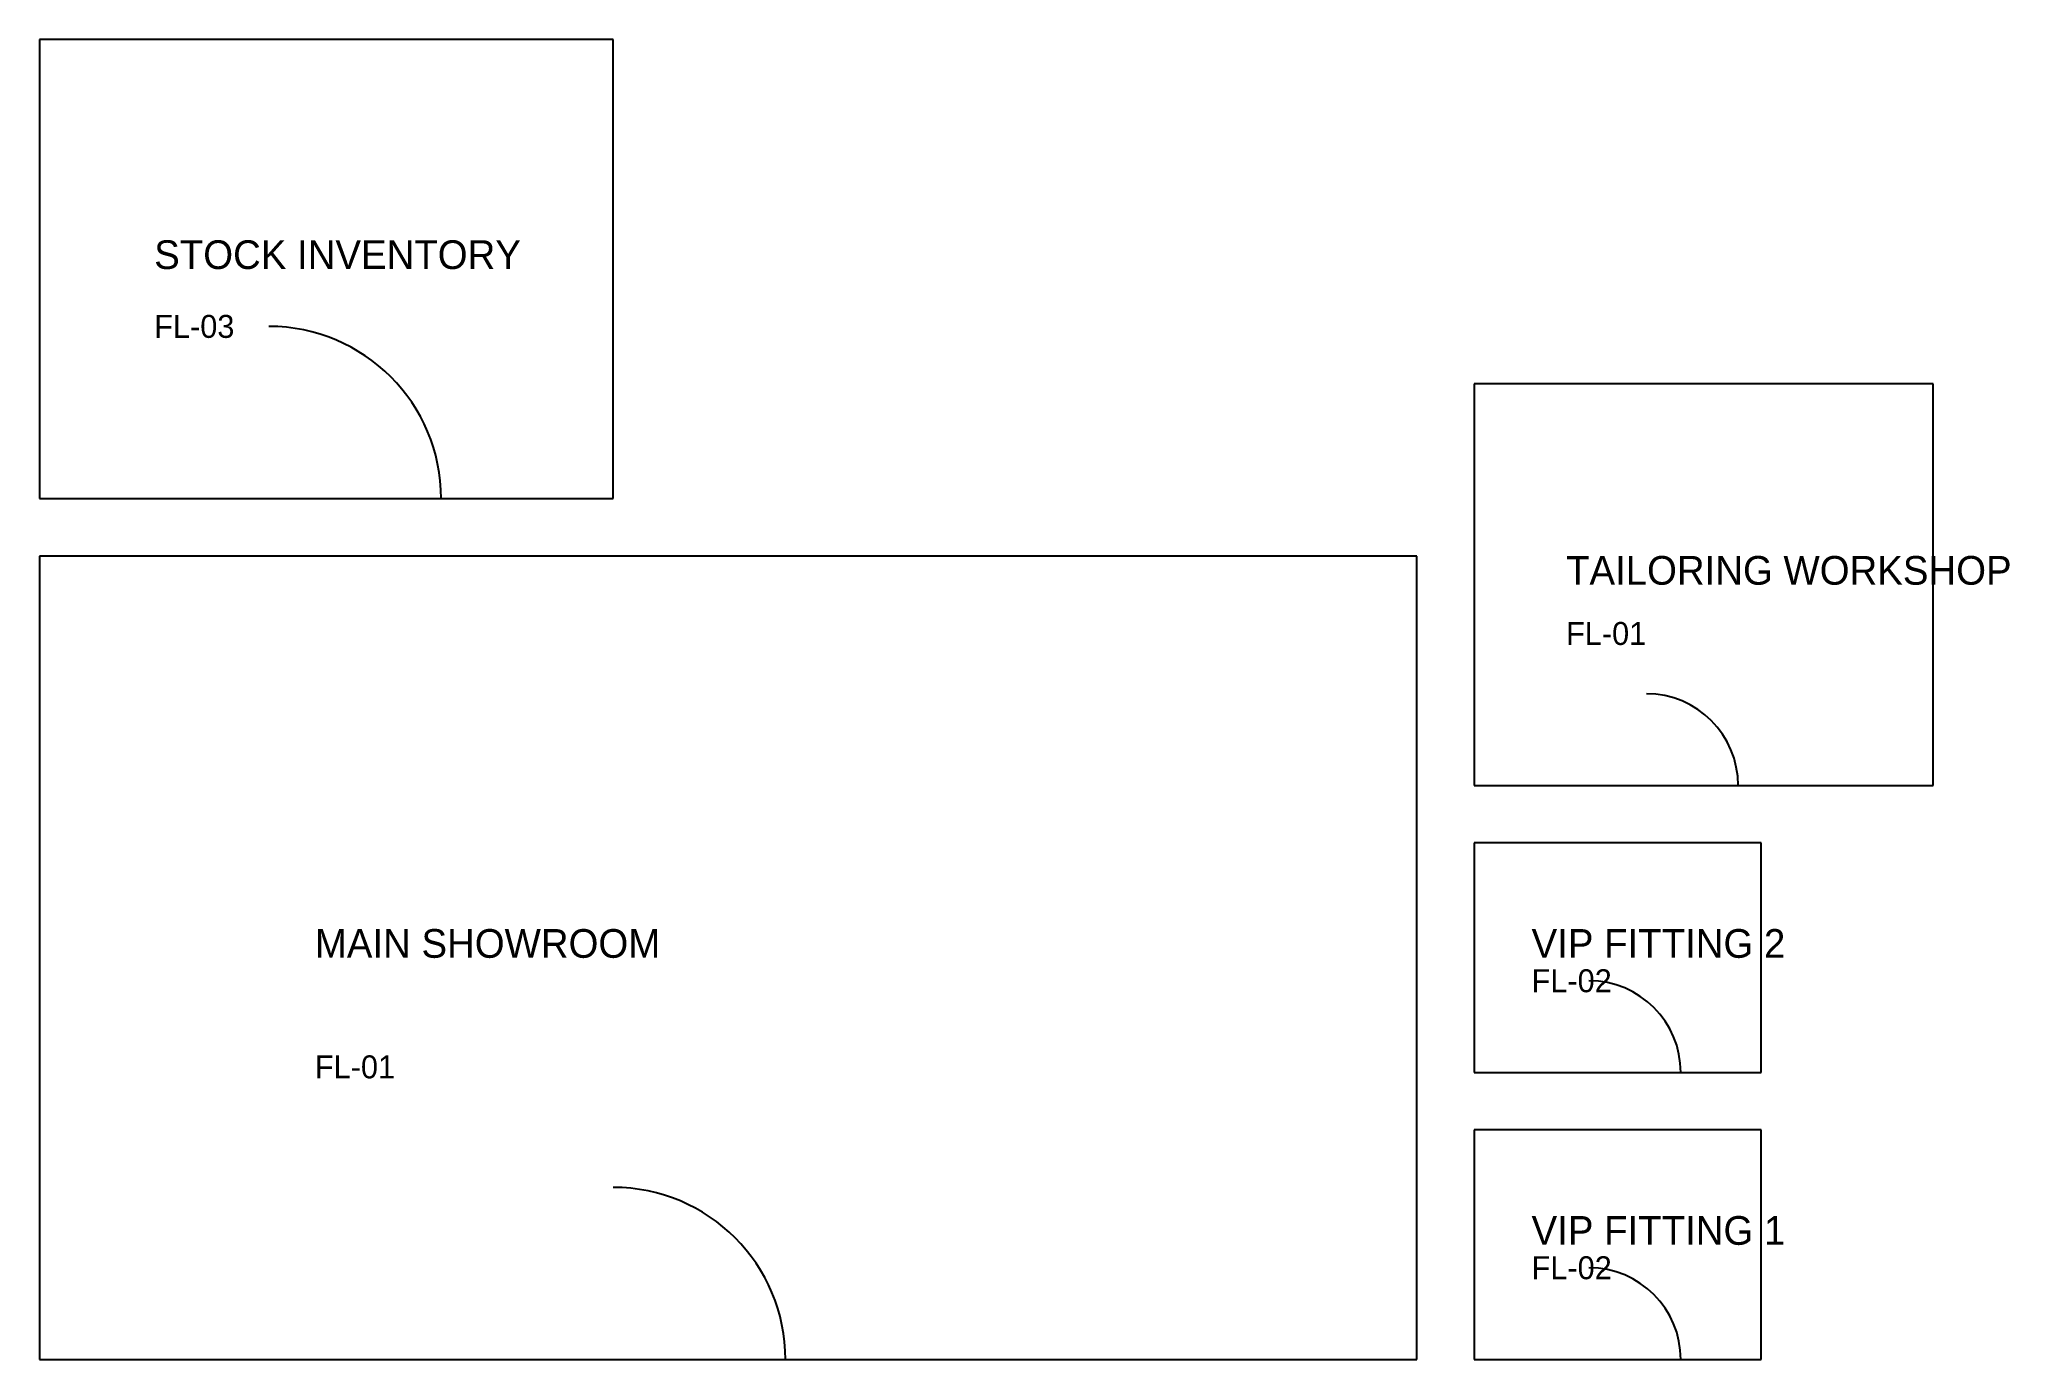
# Model space of a CAD drawing. Header units: millimetres. Extents: x 0 to 17164, y 0 to 11500.
import ezdxf

# ---------------------------------------------------------------- set-up
doc = ezdxf.new("R2010")
doc.units = ezdxf.units.MM

# ---------------------------------------------------------------- blocks, each defined once
blk = doc.blocks.new('STORE_ENTRY_DOOR_1500')
blk.add_line((0, 0), (1500, 0))
blk.add_arc((0, 0), 1500, 0, 90)
blk = doc.blocks.new('FITTING_DOOR_800')
blk.add_line((0, 0), (800, 0))
blk.add_arc((0, 0), 800, 0, 90)

msp = doc.modelspace()

# ---------------------------------------------------------------- linework, layer by layer
at = {"layer": 'RETAIL_FIXTURE_WALLS'}
for p, q in [((5000, 11500), (0, 11500)), ((0, 11500), (0, 7500)), ((5000, 7500), (5000, 11500)), ((16500, 8500), (12500, 8500)), ((12500, 8500), (12500, 5000)), ((16500, 5000), (16500, 8500)), ((0, 7500), (5000, 7500)), ((12000, 7000), (0, 7000)), ((0, 7000), (0, 0)), ((12000, 0), (12000, 7000)), ((12500, 5000), (16500, 5000)), ((15000, 4500), (12500, 4500)), ((12500, 4500), (12500, 2500)), ((15000, 2500), (15000, 4500)), ((12500, 2500), (15000, 2500)), ((15000, 2000), (12500, 2000)), ((12500, 2000), (12500, 0)), ((15000, 0), (15000, 2000)), ((0, 0), (12000, 0)), ((12500, 0), (15000, 0))]:
    msp.add_line(p, q, dxfattribs=at)

# ---------------------------------------------------------------- block references
at = {"layer": 'FITTING_DOOR_SWINGS'}
for name, p in [('STORE_ENTRY_DOOR_1500', (2000, 7500)), ('FITTING_DOOR_800', (14000, 5000)), ('FITTING_DOOR_800', (13500, 2500)), ('STORE_ENTRY_DOOR_1500', (5000, 0)), ('FITTING_DOOR_800', (13500, 0))]:
    msp.add_blockref(name, p, dxfattribs=at)

# ---------------------------------------------------------------- texts
at = {"layer": 'POLISHED_FLOOR_TILES'}
for s, p in [('FL-03', (1000, 8900)), ('FL-01', (13300, 6225)), ('FL-02', (13000, 3200)), ('FL-01', (2400, 2450)), ('FL-02', (13000, 700))]:
    msp.add_text(s, height=200, dxfattribs=at).set_placement(p)
at = {"layer": 'STORE_LABELS'}
for s, p in [('STOCK INVENTORY', (1000, 9500)), ('TAILORING WORKSHOP', (13300, 6750)), ('MAIN SHOWROOM', (2400, 3500)), ('VIP FITTING 2', (13000, 3500)), ('VIP FITTING 1', (13000, 1000))]:
    msp.add_text(s, height=250, dxfattribs=at).set_placement(p)

doc.saveas('drawing.dxf')
